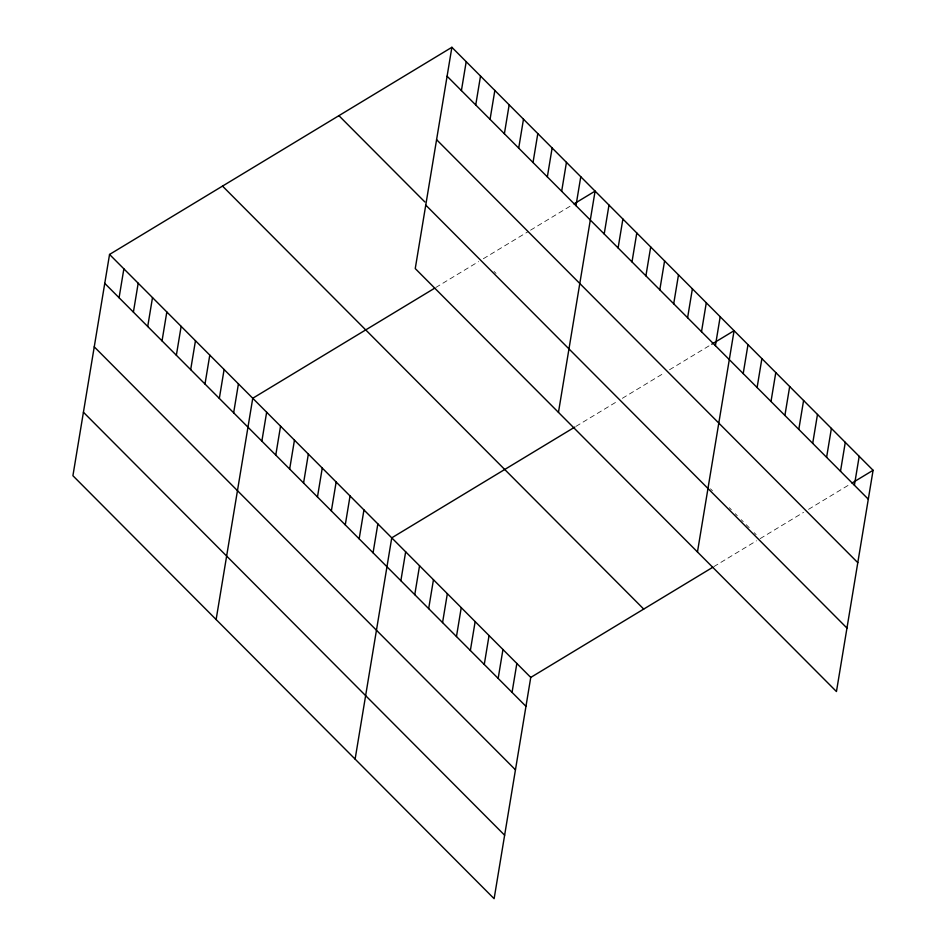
<?xml version="1.0" encoding="UTF-8"?>
<svg xmlns="http://www.w3.org/2000/svg" width="946" height="946" viewBox="0 0 946 946"><rect width="100%" height="100%" fill="white"/><g stroke="black" fill="none" stroke-linecap="round" stroke-linejoin="round"><path stroke-width="0.71" stroke-dasharray="4.73 3.55" d="M435.799 287.501L478.558 261.628M483.359 258.719L528.057 231.675M530.54 230.174L572.744 204.632M575.984 426.362L617.561 401.21M622.362 398.301L664.565 372.759M669.532 369.756L710.505 344.971M713.792 566.666L756.552 540.793M760.111 538.641L803.568 512.354M808.534 509.338L850.738 483.808M494.037 271.431L496.023 273.429M710.47 488.786L712.456 490.785M729.342 507.73L731.329 509.728M735.29 513.713L737.277 515.712M741.25 519.697L743.237 521.695M746.217 524.687L749.197 527.679M754.163 532.657L756.15 534.656"/><path stroke-width="1.42" d="M451.881 47.3L415.247 268.569L836.453 691.55L873.087 470.28L451.881 47.3L109.547 254.45L72.913 475.72L494.119 898.7L530.753 677.431L712.61 567.387M119.078 297.742L123.867 268.83M133.398 312.121L138.187 283.209M147.718 326.5L152.507 297.588M162.038 340.891L166.827 311.967M176.358 355.27L181.147 326.358M190.678 369.65L195.467 340.737M204.998 384.029L209.787 355.117M219.33 398.408L224.107 369.496M233.65 412.799L238.427 383.875M216.126 619.535L252.759 398.254L434.616 288.223M261.865 441.132L266.654 412.22M275.771 455.097L280.548 426.173M289.665 469.05L294.454 440.138M303.571 483.004L308.349 454.092M317.466 496.969L322.255 468.057M331.36 510.923L336.149 482.011M345.266 524.888L350.055 495.964M359.161 538.842L363.95 509.929M373.067 552.795L377.856 523.883M461.412 90.591L466.201 61.679M355.117 759.118L391.75 537.848L574.801 427.084M475.732 104.982L480.521 76.058M400.868 580.714L405.657 551.802M490.052 119.362L494.841 90.449M414.762 594.679L419.551 565.755M504.384 133.741L509.161 104.829M428.668 608.633L433.457 579.721M518.704 148.12L523.481 119.208M442.562 622.598L447.352 593.674M533.024 162.499L537.813 133.587M456.469 636.552L461.246 607.639M547.344 176.89L552.133 147.966M470.363 650.505L475.152 621.593M561.664 191.269L566.453 162.345M484.269 664.47L489.047 635.558M575.984 205.649L580.773 176.736M498.164 678.424L502.953 649.512M512.058 692.389L516.847 663.465M558.459 412.385L595.093 191.116L573.986 203.887M604.198 233.993L608.988 205.069M618.105 247.947L622.894 219.034M631.999 261.9L636.788 232.988M645.905 275.865L650.694 246.953M659.8 289.819L664.589 260.907M673.706 303.784L678.495 274.86M687.6 317.738L692.389 288.826M701.506 331.691L706.295 302.779M715.401 345.657L720.19 316.744M697.462 551.967L734.084 330.698L711.747 344.214M743.201 373.575L747.99 344.651M757.107 387.529L761.885 358.617M771.002 401.482L775.791 372.57M784.896 415.448L789.685 386.536M798.802 429.401L803.592 400.489M812.697 443.367L817.486 414.443M826.603 457.32L831.392 428.408M840.497 471.285L845.286 442.361M854.404 485.239L859.193 456.327M851.979 483.051L873.087 470.28M447.091 76.212L868.298 499.192M436.591 139.689L857.797 562.669M338.905 115.66L424.837 201.947M425.759 205.093L846.966 628.073M222.511 186.09L643.718 609.07M109.547 254.45L530.753 677.431M104.758 283.362L525.964 706.343M94.245 346.839L515.452 769.819M83.425 412.243L504.632 835.223"/></g></svg>
